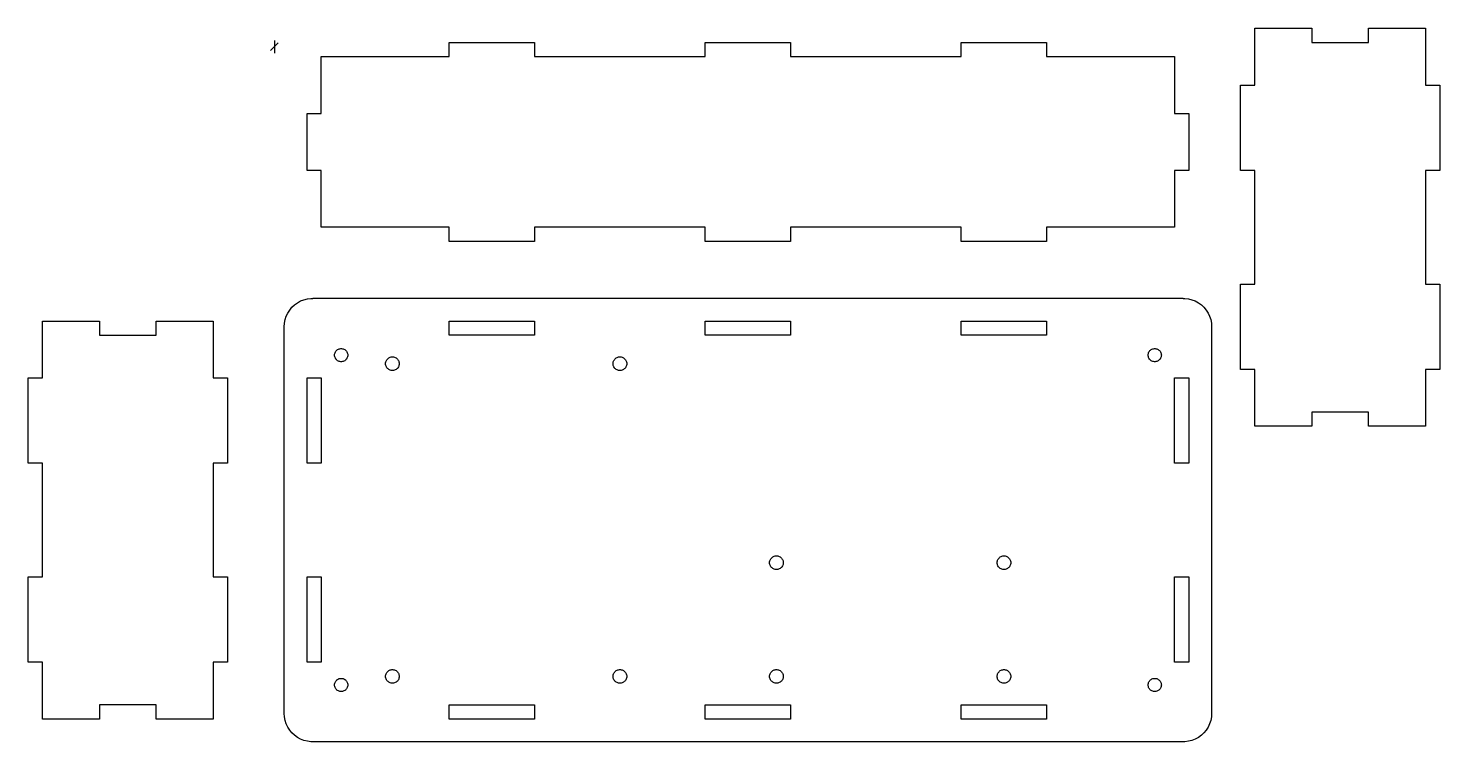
# Model space of a CAD drawing. Extents: x -55 to 260, y -19 to 309.
# Drawn here: x -54.9 to 260.1, y 149.6 to 308.9 of the extents above; entities that cross this region are included whole.
import ezdxf

# ---------------------------------------------------------------- set-up
doc = ezdxf.new("R2010")
doc.units = 0
doc.layers.get('0').update_dxf_attribs({"linetype": 'CONTINUOUS'})

msp = doc.modelspace()

# ---------------------------------------------------------------- linework, layer by layer
at = {"color": 7}
for points in [[(215.687732, 232.74401), (215.687732, 251.79401), (218.862732, 251.79401), (218.862732, 277.19401), (215.687732, 277.19401), (215.687732, 296.24401), (218.862732, 296.24401), (218.862732, 308.94401), (231.562732, 308.94401), (231.562732, 305.76901), (244.262732, 305.76901), (244.262732, 308.94401), (256.962732, 308.94401), (256.962732, 296.24401), (260.137732, 296.24401), (260.137732, 277.19401), (256.962732, 277.19401), (256.962732, 251.79401), (260.137732, 251.79401), (260.137732, 232.74401), (256.962732, 232.74401), (256.962732, 220.04401), (244.262732, 220.04401), (244.262732, 223.21901), (231.562732, 223.21901), (231.562732, 220.04401), (218.862732, 220.04401), (218.862732, 232.74401), (215.687732, 232.74401)], [(215.687732, 232.74401), (215.687732, 251.79401), (218.862732, 251.79401), (218.862732, 277.19401), (215.687732, 277.19401), (215.687732, 296.24401), (218.862732, 296.24401), (218.862732, 308.94401), (231.562732, 308.94401), (231.562732, 305.76901), (244.262732, 305.76901), (244.262732, 308.94401), (256.962732, 308.94401), (256.962732, 296.24401), (260.137732, 296.24401), (260.137732, 277.19401), (256.962732, 277.19401), (256.962732, 251.79401), (260.137732, 251.79401), (260.137732, 232.74401), (256.962732, 232.74401), (256.962732, 220.04401), (244.262732, 220.04401), (244.262732, 223.21901), (231.562732, 223.21901), (231.562732, 220.04401), (218.862732, 220.04401), (218.862732, 232.74401), (215.687732, 232.74401)], [(0.846667, 305.646667), (-0.846667, 303.953333)], [(0, 306.211111), (0, 303.388889)], [(7.286862, 277.193131), (7.286862, 289.893131), (10.461862, 289.893131), (10.461862, 302.593131), (39.036862, 302.593131), (39.036862, 305.768131), (58.086862, 305.768131), (58.086862, 302.593131), (96.186862, 302.593131), (96.186862, 305.768131), (115.236862, 305.768131), (115.236862, 302.593131), (153.336862, 302.593131), (153.336862, 305.768131), (172.386862, 305.768131), (172.386862, 302.593131), (200.961862, 302.593131), (200.961862, 289.893131), (204.136862, 289.893131), (204.136862, 277.193131), (200.961862, 277.193131), (200.961862, 264.493132), (172.386862, 264.493132), (172.386862, 261.318132), (153.336862, 261.318132), (153.336862, 264.493132), (115.236862, 264.493132), (115.236862, 261.318132), (96.186862, 261.318132), (96.186862, 264.493132), (58.086862, 264.493132), (58.086862, 261.318132), (39.036862, 261.318132), (39.036862, 264.493132), (10.461862, 264.493132), (10.461862, 277.193131), (7.286862, 277.193131)], [(7.286862, 277.193131), (7.286862, 289.893131), (10.461862, 289.893131), (10.461862, 302.593131), (39.036862, 302.593131), (39.036862, 305.768131), (58.086862, 305.768131), (58.086862, 302.593131), (96.186862, 302.593131), (96.186862, 305.768131), (115.236862, 305.768131), (115.236862, 302.593131), (153.336862, 302.593131), (153.336862, 305.768131), (172.386862, 305.768131), (172.386862, 302.593131), (200.961862, 302.593131), (200.961862, 289.893131), (204.136862, 289.893131), (204.136862, 277.193131), (200.961862, 277.193131), (200.961862, 264.493132), (172.386862, 264.493132), (172.386862, 261.318132), (153.336862, 261.318132), (153.336862, 264.493132), (115.236862, 264.493132), (115.236862, 261.318132), (96.186862, 261.318132), (96.186862, 264.493132), (58.086862, 264.493132), (58.086862, 261.318132), (39.036862, 261.318132), (39.036862, 264.493132), (10.461862, 264.493132), (10.461862, 277.193131), (7.286862, 277.193131)], [(2.206862, 155.908132), (2.206862, 242.268132), (2.256862, 243.064132), (2.405862, 243.847132), (2.652862, 244.606132), (2.991862, 245.32713), (3.419862, 246.000132), (3.927862, 246.615131), (4.508862, 247.161132), (5.154862, 247.629132), (5.852862, 248.014132), (6.594862, 248.307132), (7.366862, 248.506132), (8.157862, 248.60513), (8.556862, 248.60513), (8.556862, 248.618141), (202.866862, 248.618132), (202.866862, 248.605122), (203.265862, 248.60513), (204.056863, 248.506132), (204.828862, 248.307132), (205.570861, 248.014132), (206.268862, 247.629132), (206.914863, 247.161132), (207.495862, 246.615131), (208.003862, 246.000132), (208.431861, 245.32713), (208.770863, 244.606132), (209.017862, 243.847132), (209.166864, 243.064132), (209.216862, 242.268132), (209.216862, 155.908132), (209.166864, 155.112133), (209.017862, 154.329133), (208.770863, 153.570133), (208.431861, 152.849131), (208.003862, 152.176133), (207.495862, 151.561131), (206.914863, 151.015133), (206.268862, 150.547132), (205.570861, 150.162133), (204.828862, 149.869133), (204.056863, 149.670132), (203.265862, 149.571131), (202.866862, 149.571131), (202.866862, 149.558121), (8.556862, 149.558132), (8.556862, 149.571143), (8.157862, 149.571131), (7.366862, 149.670132), (6.594862, 149.869133), (5.852862, 150.162133), (5.154862, 150.547132), (4.508862, 151.015133), (3.927862, 151.561131), (3.419862, 152.176133), (2.991862, 152.849131), (2.652862, 153.570133), (2.405862, 154.329133), (2.256862, 155.112133), (2.206862, 155.908132)], [(2.206862, 155.908132), (2.206862, 242.268132), (2.256862, 243.064132), (2.405862, 243.847132), (2.652862, 244.606132), (2.991862, 245.32713), (3.419862, 246.000132), (3.927862, 246.615131), (4.508862, 247.161132), (5.154862, 247.629132), (5.852862, 248.014132), (6.594862, 248.307132), (7.366862, 248.506132), (8.157862, 248.60513), (8.556862, 248.60513), (8.556862, 248.618141), (202.866862, 248.618132), (202.866862, 248.605122), (203.265862, 248.60513), (204.056863, 248.506132), (204.828862, 248.307132), (205.570861, 248.014132), (206.268862, 247.629132), (206.914863, 247.161132), (207.495862, 246.615131), (208.003862, 246.000132), (208.431861, 245.32713), (208.770863, 244.606132), (209.017862, 243.847132), (209.166864, 243.064132), (209.216862, 242.268132), (209.216862, 155.908132), (209.166864, 155.112133), (209.017862, 154.329133), (208.770863, 153.570133), (208.431861, 152.849131), (208.003862, 152.176133), (207.495862, 151.561131), (206.914863, 151.015133), (206.268862, 150.547132), (205.570861, 150.162133), (204.828862, 149.869133), (204.056863, 149.670132), (203.265862, 149.571131), (202.866862, 149.571131), (202.866862, 149.558121), (8.556862, 149.558132), (8.556862, 149.571143), (8.157862, 149.571131), (7.366862, 149.670132), (6.594862, 149.869133), (5.852862, 150.162133), (5.154862, 150.547132), (4.508862, 151.015133), (3.927862, 151.561131), (3.419862, 152.176133), (2.991862, 152.849131), (2.652862, 153.570133), (2.405862, 154.329133), (2.256862, 155.112133), (2.206862, 155.908132)], [(-54.943138, 167.338132), (-54.943138, 186.388132), (-51.768138, 186.388132), (-51.768138, 211.788132), (-54.943138, 211.788132), (-54.943138, 230.838132), (-51.768138, 230.838132), (-51.768138, 243.538132), (-39.068138, 243.538132), (-39.068138, 240.363132), (-26.368138, 240.363132), (-26.368138, 243.538132), (-13.668138, 243.538132), (-13.668138, 230.838132), (-10.493138, 230.838132), (-10.493138, 211.788132), (-13.668138, 211.788132), (-13.668138, 186.388132), (-10.493138, 186.388132), (-10.493138, 167.338132), (-13.668138, 167.338132), (-13.668138, 154.638132), (-26.368138, 154.638132), (-26.368138, 157.813132), (-39.068138, 157.813132), (-39.068138, 154.638132), (-51.768138, 154.638132), (-51.768138, 167.338132), (-54.943138, 167.338132)], [(-54.943138, 167.338132), (-54.943138, 186.388132), (-51.768138, 186.388132), (-51.768138, 211.788132), (-54.943138, 211.788132), (-54.943138, 230.838132), (-51.768138, 230.838132), (-51.768138, 243.538132), (-39.068138, 243.538132), (-39.068138, 240.363132), (-26.368138, 240.363132), (-26.368138, 243.538132), (-13.668138, 243.538132), (-13.668138, 230.838132), (-10.493138, 230.838132), (-10.493138, 211.788132), (-13.668138, 211.788132), (-13.668138, 186.388132), (-10.493138, 186.388132), (-10.493138, 167.338132), (-13.668138, 167.338132), (-13.668138, 154.638132), (-26.368138, 154.638132), (-26.368138, 157.813132), (-39.068138, 157.813132), (-39.068138, 154.638132), (-51.768138, 154.638132), (-51.768138, 167.338132), (-54.943138, 167.338132)], [(39.036862, 240.363132), (39.036862, 243.538132), (58.086862, 243.538132), (58.086862, 240.363132), (39.036862, 240.363132)], [(39.036862, 240.363132), (39.036862, 243.538132), (58.086862, 243.538132), (58.086862, 240.363132), (39.036862, 240.363132)], [(96.186862, 240.363132), (96.186862, 243.538132), (115.236862, 243.538132), (115.236862, 240.363132), (96.186862, 240.363132)], [(96.186862, 240.363132), (96.186862, 243.538132), (115.236862, 243.538132), (115.236862, 240.363132), (96.186862, 240.363132)], [(153.336862, 240.363132), (153.336862, 243.538132), (172.386862, 243.538132), (172.386862, 240.363132), (153.336862, 240.363132)], [(153.336862, 240.363132), (153.336862, 243.538132), (172.386862, 243.538132), (172.386862, 240.363132), (153.336862, 240.363132)], [(13.433862, 235.918132), (13.444863, 236.103132), (13.479862, 236.284132), (13.536862, 236.460132), (13.615862, 236.628133), (13.714862, 236.784131), (13.832862, 236.926131), (13.967862, 237.053131), (14.117862, 237.162131), (14.279862, 237.251133), (14.451862, 237.319131), (14.630862, 237.365131), (14.813862, 237.388132), (14.999862, 237.388132), (15.182862, 237.365131), (15.361862, 237.319131), (15.533862, 237.251133), (15.695862, 237.162131), (15.845862, 237.053131), (15.980862, 236.926131), (16.098862, 236.784131), (16.197862, 236.628133), (16.276862, 236.460132), (16.333862, 236.284132), (16.368862, 236.103132), (16.379863, 235.918132), (16.368861, 235.733133), (16.333862, 235.552132), (16.276862, 235.376133), (16.197862, 235.208132), (16.098862, 235.052131), (15.980862, 234.91013), (15.845862, 234.78313), (15.695862, 234.674131), (15.533862, 234.585132), (15.361862, 234.51713), (15.182862, 234.471131), (14.999862, 234.44813), (14.813862, 234.448133), (14.630862, 234.471134), (14.451862, 234.51713), (14.279862, 234.585132), (14.117862, 234.674131), (13.967862, 234.78313), (13.832862, 234.91013), (13.714862, 235.052131), (13.615862, 235.208132), (13.536862, 235.376133), (13.479862, 235.552132), (13.444862, 235.733133), (13.433861, 235.918132)], [(13.433862, 235.918132), (13.444863, 236.103132), (13.479862, 236.284132), (13.536862, 236.460132), (13.615862, 236.628133), (13.714862, 236.784131), (13.832862, 236.926131), (13.967862, 237.053131), (14.117862, 237.162131), (14.279862, 237.251133), (14.451862, 237.319131), (14.630862, 237.365131), (14.813862, 237.388132), (14.999862, 237.388132), (15.182862, 237.365131), (15.361862, 237.319131), (15.533862, 237.251133), (15.695862, 237.162131), (15.845862, 237.053131), (15.980862, 236.926131), (16.098862, 236.784131), (16.197862, 236.628133), (16.276862, 236.460132), (16.333862, 236.284132), (16.368862, 236.103132), (16.379863, 235.918132), (16.368861, 235.733133), (16.333862, 235.552132), (16.276862, 235.376133), (16.197862, 235.208132), (16.098862, 235.052131), (15.980862, 234.91013), (15.845862, 234.78313), (15.695862, 234.674131), (15.533862, 234.585132), (15.361862, 234.51713), (15.182862, 234.471131), (14.999862, 234.44813), (14.813862, 234.448133), (14.630862, 234.471134), (14.451862, 234.51713), (14.279862, 234.585132), (14.117862, 234.674131), (13.967862, 234.78313), (13.832862, 234.91013), (13.714862, 235.052131), (13.615862, 235.208132), (13.536862, 235.376133), (13.479862, 235.552132), (13.444862, 235.733133), (13.433861, 235.918132)], [(195.043862, 235.918132), (195.054869, 236.103132), (195.089862, 236.284132), (195.146862, 236.460132), (195.225862, 236.628133), (195.324863, 236.784131), (195.442863, 236.926131), (195.577864, 237.053131), (195.727862, 237.162131), (195.889863, 237.251133), (196.061863, 237.319131), (196.240863, 237.365131), (196.423861, 237.388132), (196.609863, 237.388132), (196.792861, 237.365131), (196.971864, 237.319131), (197.143861, 237.251133), (197.305862, 237.162131), (197.455863, 237.053131), (197.590862, 236.926131), (197.708861, 236.784131), (197.807862, 236.628133), (197.886862, 236.460132), (197.943862, 236.284132), (197.978863, 236.103132), (197.98987, 235.918132), (197.978855, 235.733133), (197.943862, 235.552132), (197.886862, 235.376133), (197.807862, 235.208132), (197.708861, 235.052131), (197.590862, 234.91013), (197.455863, 234.78313), (197.305862, 234.674131), (197.143861, 234.585132), (196.971864, 234.51713), (196.792861, 234.471131), (196.609863, 234.44813), (196.423861, 234.448133), (196.240863, 234.471134), (196.061863, 234.51713), (195.889863, 234.585132), (195.727862, 234.674131), (195.577864, 234.78313), (195.442863, 234.91013), (195.324863, 235.052131), (195.225862, 235.208132), (195.146862, 235.376133), (195.089862, 235.552132), (195.054863, 235.733133), (195.043857, 235.918132)], [(195.043862, 235.918132), (195.054869, 236.103132), (195.089862, 236.284132), (195.146862, 236.460132), (195.225862, 236.628133), (195.324863, 236.784131), (195.442863, 236.926131), (195.577864, 237.053131), (195.727862, 237.162131), (195.889863, 237.251133), (196.061863, 237.319131), (196.240863, 237.365131), (196.423861, 237.388132), (196.609863, 237.388132), (196.792861, 237.365131), (196.971864, 237.319131), (197.143861, 237.251133), (197.305862, 237.162131), (197.455863, 237.053131), (197.590862, 236.926131), (197.708861, 236.784131), (197.807862, 236.628133), (197.886862, 236.460132), (197.943862, 236.284132), (197.978863, 236.103132), (197.98987, 235.918132), (197.978855, 235.733133), (197.943862, 235.552132), (197.886862, 235.376133), (197.807862, 235.208132), (197.708861, 235.052131), (197.590862, 234.91013), (197.455863, 234.78313), (197.305862, 234.674131), (197.143861, 234.585132), (196.971864, 234.51713), (196.792861, 234.471131), (196.609863, 234.44813), (196.423861, 234.448133), (196.240863, 234.471134), (196.061863, 234.51713), (195.889863, 234.585132), (195.727862, 234.674131), (195.577864, 234.78313), (195.442863, 234.91013), (195.324863, 235.052131), (195.225862, 235.208132), (195.146862, 235.376133), (195.089862, 235.552132), (195.054863, 235.733133), (195.043857, 235.918132)], [(24.812862, 234.013132), (24.824862, 234.204132), (24.860862, 234.392131), (24.919862, 234.574131), (25.001862, 234.747133), (25.103862, 234.909131), (25.225862, 235.056132), (25.365862, 235.187132), (25.519862, 235.300131), (25.687862, 235.392132), (25.865862, 235.462132), (26.050862, 235.510132), (26.240862, 235.534121), (26.432862, 235.534132), (26.622862, 235.510143), (26.807862, 235.462132), (26.985862, 235.392132), (27.153862, 235.300131), (27.307862, 235.187132), (27.447862, 235.056132), (27.569862, 234.909131), (27.671862, 234.747133), (27.753862, 234.574131), (27.812862, 234.392131), (27.848862, 234.204132), (27.860862, 234.013132), (27.848862, 233.822133), (27.812862, 233.63413), (27.753862, 233.452131), (27.671862, 233.279132), (27.569862, 233.11713), (27.447862, 232.970132), (27.307862, 232.839133), (27.153862, 232.726131), (26.985862, 232.634132), (26.807862, 232.564133), (26.622862, 232.516132), (26.432862, 232.492144), (26.240862, 232.492132), (26.050862, 232.516121), (25.865862, 232.564133), (25.687862, 232.634132), (25.519862, 232.726131), (25.365862, 232.839133), (25.225862, 232.970132), (25.103862, 233.11713), (25.001862, 233.279132), (24.919862, 233.452131), (24.860862, 233.63413), (24.824862, 233.822133), (24.812862, 234.013132)], [(24.812862, 234.013132), (24.824862, 234.204132), (24.860862, 234.392131), (24.919862, 234.574131), (25.001862, 234.747133), (25.103862, 234.909131), (25.225862, 235.056132), (25.365862, 235.187132), (25.519862, 235.300131), (25.687862, 235.392132), (25.865862, 235.462132), (26.050862, 235.510132), (26.240862, 235.534121), (26.432862, 235.534132), (26.622862, 235.510143), (26.807862, 235.462132), (26.985862, 235.392132), (27.153862, 235.300131), (27.307862, 235.187132), (27.447862, 235.056132), (27.569862, 234.909131), (27.671862, 234.747133), (27.753862, 234.574131), (27.812862, 234.392131), (27.848862, 234.204132), (27.860862, 234.013132), (27.848862, 233.822133), (27.812862, 233.63413), (27.753862, 233.452131), (27.671862, 233.279132), (27.569862, 233.11713), (27.447862, 232.970132), (27.307862, 232.839133), (27.153862, 232.726131), (26.985862, 232.634132), (26.807862, 232.564133), (26.622862, 232.516132), (26.432862, 232.492144), (26.240862, 232.492132), (26.050862, 232.516121), (25.865862, 232.564133), (25.687862, 232.634132), (25.519862, 232.726131), (25.365862, 232.839133), (25.225862, 232.970132), (25.103862, 233.11713), (25.001862, 233.279132), (24.919862, 233.452131), (24.860862, 233.63413), (24.824862, 233.822133), (24.812862, 234.013132)], [(75.612862, 234.013132), (75.624857, 234.204132), (75.660862, 234.392131), (75.719861, 234.574131), (75.801863, 234.747133), (75.903861, 234.909131), (76.025863, 235.056132), (76.165862, 235.187132), (76.319863, 235.300131), (76.487861, 235.392132), (76.665861, 235.462132), (76.850861, 235.510132), (77.040861, 235.534121), (77.232863, 235.534132), (77.422863, 235.510143), (77.607863, 235.462132), (77.785863, 235.392132), (77.953862, 235.300131), (78.107862, 235.187132), (78.247861, 235.056132), (78.369863, 234.909131), (78.471863, 234.747133), (78.553863, 234.574131), (78.612862, 234.392131), (78.648862, 234.204132), (78.660856, 234.013132), (78.648868, 233.822133), (78.612862, 233.63413), (78.553863, 233.452131), (78.471863, 233.279132), (78.369863, 233.11713), (78.247861, 232.970132), (78.107862, 232.839133), (77.953862, 232.726131), (77.785863, 232.634132), (77.607863, 232.564133), (77.422863, 232.516132), (77.232863, 232.492144), (77.040861, 232.492132), (76.850861, 232.516121), (76.665861, 232.564133), (76.487861, 232.634132), (76.319863, 232.726131), (76.165862, 232.839133), (76.025863, 232.970132), (75.903861, 233.11713), (75.801863, 233.279132), (75.719861, 233.452131), (75.660862, 233.63413), (75.624862, 233.822133), (75.612868, 234.013132)], [(75.612862, 234.013132), (75.624857, 234.204132), (75.660862, 234.392131), (75.719861, 234.574131), (75.801863, 234.747133), (75.903861, 234.909131), (76.025863, 235.056132), (76.165862, 235.187132), (76.319863, 235.300131), (76.487861, 235.392132), (76.665861, 235.462132), (76.850861, 235.510132), (77.040861, 235.534121), (77.232863, 235.534132), (77.422863, 235.510143), (77.607863, 235.462132), (77.785863, 235.392132), (77.953862, 235.300131), (78.107862, 235.187132), (78.247861, 235.056132), (78.369863, 234.909131), (78.471863, 234.747133), (78.553863, 234.574131), (78.612862, 234.392131), (78.648862, 234.204132), (78.660856, 234.013132), (78.648868, 233.822133), (78.612862, 233.63413), (78.553863, 233.452131), (78.471863, 233.279132), (78.369863, 233.11713), (78.247861, 232.970132), (78.107862, 232.839133), (77.953862, 232.726131), (77.785863, 232.634132), (77.607863, 232.564133), (77.422863, 232.516132), (77.232863, 232.492144), (77.040861, 232.492132), (76.850861, 232.516121), (76.665861, 232.564133), (76.487861, 232.634132), (76.319863, 232.726131), (76.165862, 232.839133), (76.025863, 232.970132), (75.903861, 233.11713), (75.801863, 233.279132), (75.719861, 233.452131), (75.660862, 233.63413), (75.624862, 233.822133), (75.612868, 234.013132)], [(7.286862, 211.788132), (7.286862, 230.838132), (10.461862, 230.838132), (10.461862, 211.788132), (7.286862, 211.788132)], [(7.286862, 211.788132), (7.286862, 230.838132), (10.461862, 230.838132), (10.461862, 211.788132), (7.286862, 211.788132)], [(200.961862, 211.788132), (200.961862, 230.838132), (204.136862, 230.838132), (204.136862, 211.788132), (200.961862, 211.788132)], [(200.961862, 211.788132), (200.961862, 230.838132), (204.136862, 230.838132), (204.136862, 211.788132), (200.961862, 211.788132)], [(110.537862, 189.563132), (110.549857, 189.754132), (110.585862, 189.942131), (110.644861, 190.124131), (110.726863, 190.297133), (110.828861, 190.459131), (110.950863, 190.606132), (111.090862, 190.737132), (111.244863, 190.850131), (111.412861, 190.942132), (111.590861, 191.012132), (111.775861, 191.060132), (111.965861, 191.084121), (112.157863, 191.084132), (112.347863, 191.060143), (112.532863, 191.012132), (112.710863, 190.942132), (112.878862, 190.850131), (113.032862, 190.737132), (113.172861, 190.606132), (113.294863, 190.459131), (113.396863, 190.297133), (113.478863, 190.124131), (113.537862, 189.942131), (113.573862, 189.754132), (113.585856, 189.563132), (113.573868, 189.372133), (113.537862, 189.18413), (113.478863, 189.002131), (113.396863, 188.829132), (113.294863, 188.66713), (113.172861, 188.520132), (113.032862, 188.389133), (112.878862, 188.276131), (112.710863, 188.184132), (112.532863, 188.114133), (112.347863, 188.066132), (112.157863, 188.042144), (111.965861, 188.042132), (111.775861, 188.066121), (111.590861, 188.114133), (111.412861, 188.184132), (111.244863, 188.276131), (111.090862, 188.389133), (110.950863, 188.520132), (110.828861, 188.66713), (110.726863, 188.829132), (110.644861, 189.002131), (110.585862, 189.18413), (110.549862, 189.372133), (110.537868, 189.563132)], [(110.537862, 189.563132), (110.549857, 189.754132), (110.585862, 189.942131), (110.644861, 190.124131), (110.726863, 190.297133), (110.828861, 190.459131), (110.950863, 190.606132), (111.090862, 190.737132), (111.244863, 190.850131), (111.412861, 190.942132), (111.590861, 191.012132), (111.775861, 191.060132), (111.965861, 191.084121), (112.157863, 191.084132), (112.347863, 191.060143), (112.532863, 191.012132), (112.710863, 190.942132), (112.878862, 190.850131), (113.032862, 190.737132), (113.172861, 190.606132), (113.294863, 190.459131), (113.396863, 190.297133), (113.478863, 190.124131), (113.537862, 189.942131), (113.573862, 189.754132), (113.585856, 189.563132), (113.573868, 189.372133), (113.537862, 189.18413), (113.478863, 189.002131), (113.396863, 188.829132), (113.294863, 188.66713), (113.172861, 188.520132), (113.032862, 188.389133), (112.878862, 188.276131), (112.710863, 188.184132), (112.532863, 188.114133), (112.347863, 188.066132), (112.157863, 188.042144), (111.965861, 188.042132), (111.775861, 188.066121), (111.590861, 188.114133), (111.412861, 188.184132), (111.244863, 188.276131), (111.090862, 188.389133), (110.950863, 188.520132), (110.828861, 188.66713), (110.726863, 188.829132), (110.644861, 189.002131), (110.585862, 189.18413), (110.549862, 189.372133), (110.537868, 189.563132)], [(161.337862, 189.563132), (161.349857, 189.754132), (161.385862, 189.942131), (161.444861, 190.124131), (161.526863, 190.297133), (161.628861, 190.459131), (161.750863, 190.606132), (161.890862, 190.737132), (162.044863, 190.850131), (162.212861, 190.942132), (162.390861, 191.012132), (162.575861, 191.060132), (162.765861, 191.084121), (162.957863, 191.084132), (163.147863, 191.060143), (163.332863, 191.012132), (163.510863, 190.942132), (163.678862, 190.850131), (163.832862, 190.737132), (163.972861, 190.606132), (164.094863, 190.459131), (164.196863, 190.297133), (164.278863, 190.124131), (164.337862, 189.942131), (164.373862, 189.754132), (164.385856, 189.563132), (164.373868, 189.372133), (164.337862, 189.18413), (164.278863, 189.002131), (164.196863, 188.829132), (164.094863, 188.66713), (163.972861, 188.520132), (163.832862, 188.389133), (163.678862, 188.276131), (163.510863, 188.184132), (163.332863, 188.114133), (163.147863, 188.066132), (162.957863, 188.042144), (162.765861, 188.042132), (162.575861, 188.066121), (162.390861, 188.114133), (162.212861, 188.184132), (162.044863, 188.276131), (161.890862, 188.389133), (161.750863, 188.520132), (161.628861, 188.66713), (161.526863, 188.829132), (161.444861, 189.002131), (161.385862, 189.18413), (161.349862, 189.372133), (161.337868, 189.563132)], [(161.337862, 189.563132), (161.349857, 189.754132), (161.385862, 189.942131), (161.444861, 190.124131), (161.526863, 190.297133), (161.628861, 190.459131), (161.750863, 190.606132), (161.890862, 190.737132), (162.044863, 190.850131), (162.212861, 190.942132), (162.390861, 191.012132), (162.575861, 191.060132), (162.765861, 191.084121), (162.957863, 191.084132), (163.147863, 191.060143), (163.332863, 191.012132), (163.510863, 190.942132), (163.678862, 190.850131), (163.832862, 190.737132), (163.972861, 190.606132), (164.094863, 190.459131), (164.196863, 190.297133), (164.278863, 190.124131), (164.337862, 189.942131), (164.373862, 189.754132), (164.385856, 189.563132), (164.373868, 189.372133), (164.337862, 189.18413), (164.278863, 189.002131), (164.196863, 188.829132), (164.094863, 188.66713), (163.972861, 188.520132), (163.832862, 188.389133), (163.678862, 188.276131), (163.510863, 188.184132), (163.332863, 188.114133), (163.147863, 188.066132), (162.957863, 188.042144), (162.765861, 188.042132), (162.575861, 188.066121), (162.390861, 188.114133), (162.212861, 188.184132), (162.044863, 188.276131), (161.890862, 188.389133), (161.750863, 188.520132), (161.628861, 188.66713), (161.526863, 188.829132), (161.444861, 189.002131), (161.385862, 189.18413), (161.349862, 189.372133), (161.337868, 189.563132)], [(7.286862, 167.338132), (7.286862, 186.388132), (10.461862, 186.388132), (10.461862, 167.338132), (7.286862, 167.338132)], [(7.286862, 167.338132), (7.286862, 186.388132), (10.461862, 186.388132), (10.461862, 167.338132), (7.286862, 167.338132)], [(200.961862, 167.338132), (200.961862, 186.388132), (204.136862, 186.388132), (204.136862, 167.338132), (200.961862, 167.338132)], [(200.961862, 167.338132), (200.961862, 186.388132), (204.136862, 186.388132), (204.136862, 167.338132), (200.961862, 167.338132)], [(24.812862, 164.163132), (24.824862, 164.354132), (24.860862, 164.542131), (24.919862, 164.724131), (25.001862, 164.897133), (25.103862, 165.059131), (25.225862, 165.206132), (25.365862, 165.337132), (25.519862, 165.450131), (25.687862, 165.542132), (25.865862, 165.612132), (26.050862, 165.660132), (26.240862, 165.684121), (26.432862, 165.684132), (26.622862, 165.660143), (26.807862, 165.612132), (26.985862, 165.542132), (27.153862, 165.450131), (27.307862, 165.337132), (27.447862, 165.206132), (27.569862, 165.059131), (27.671862, 164.897133), (27.753862, 164.724131), (27.812862, 164.542131), (27.848862, 164.354132), (27.860862, 164.163132), (27.848862, 163.972133), (27.812862, 163.78413), (27.753862, 163.602131), (27.671862, 163.429132), (27.569862, 163.26713), (27.447862, 163.120132), (27.307862, 162.989133), (27.153862, 162.876131), (26.985862, 162.784132), (26.807862, 162.714133), (26.622862, 162.666132), (26.432862, 162.642144), (26.240862, 162.642132), (26.050862, 162.666121), (25.865862, 162.714133), (25.687862, 162.784132), (25.519862, 162.876131), (25.365862, 162.989133), (25.225862, 163.120132), (25.103862, 163.26713), (25.001862, 163.429132), (24.919862, 163.602131), (24.860862, 163.78413), (24.824862, 163.972133), (24.812862, 164.163132)], [(24.812862, 164.163132), (24.824862, 164.354132), (24.860862, 164.542131), (24.919862, 164.724131), (25.001862, 164.897133), (25.103862, 165.059131), (25.225862, 165.206132), (25.365862, 165.337132), (25.519862, 165.450131), (25.687862, 165.542132), (25.865862, 165.612132), (26.050862, 165.660132), (26.240862, 165.684121), (26.432862, 165.684132), (26.622862, 165.660143), (26.807862, 165.612132), (26.985862, 165.542132), (27.153862, 165.450131), (27.307862, 165.337132), (27.447862, 165.206132), (27.569862, 165.059131), (27.671862, 164.897133), (27.753862, 164.724131), (27.812862, 164.542131), (27.848862, 164.354132), (27.860862, 164.163132), (27.848862, 163.972133), (27.812862, 163.78413), (27.753862, 163.602131), (27.671862, 163.429132), (27.569862, 163.26713), (27.447862, 163.120132), (27.307862, 162.989133), (27.153862, 162.876131), (26.985862, 162.784132), (26.807862, 162.714133), (26.622862, 162.666132), (26.432862, 162.642144), (26.240862, 162.642132), (26.050862, 162.666121), (25.865862, 162.714133), (25.687862, 162.784132), (25.519862, 162.876131), (25.365862, 162.989133), (25.225862, 163.120132), (25.103862, 163.26713), (25.001862, 163.429132), (24.919862, 163.602131), (24.860862, 163.78413), (24.824862, 163.972133), (24.812862, 164.163132)], [(75.612862, 164.163132), (75.624857, 164.354132), (75.660862, 164.542131), (75.719861, 164.724131), (75.801863, 164.897133), (75.903861, 165.059131), (76.025863, 165.206132), (76.165862, 165.337132), (76.319863, 165.450131), (76.487861, 165.542132), (76.665861, 165.612132), (76.850861, 165.660132), (77.040861, 165.684121), (77.232863, 165.684132), (77.422863, 165.660143), (77.607863, 165.612132), (77.785863, 165.542132), (77.953862, 165.450131), (78.107862, 165.337132), (78.247861, 165.206132), (78.369863, 165.059131), (78.471863, 164.897133), (78.553863, 164.724131), (78.612862, 164.542131), (78.648862, 164.354132), (78.660856, 164.163132), (78.648868, 163.972133), (78.612862, 163.78413), (78.553863, 163.602131), (78.471863, 163.429132), (78.369863, 163.26713), (78.247861, 163.120132), (78.107862, 162.989133), (77.953862, 162.876131), (77.785863, 162.784132), (77.607863, 162.714133), (77.422863, 162.666132), (77.232863, 162.642144), (77.040861, 162.642132), (76.850861, 162.666121), (76.665861, 162.714133), (76.487861, 162.784132), (76.319863, 162.876131), (76.165862, 162.989133), (76.025863, 163.120132), (75.903861, 163.26713), (75.801863, 163.429132), (75.719861, 163.602131), (75.660862, 163.78413), (75.624862, 163.972133), (75.612868, 164.163132)], [(75.612862, 164.163132), (75.624857, 164.354132), (75.660862, 164.542131), (75.719861, 164.724131), (75.801863, 164.897133), (75.903861, 165.059131), (76.025863, 165.206132), (76.165862, 165.337132), (76.319863, 165.450131), (76.487861, 165.542132), (76.665861, 165.612132), (76.850861, 165.660132), (77.040861, 165.684121), (77.232863, 165.684132), (77.422863, 165.660143), (77.607863, 165.612132), (77.785863, 165.542132), (77.953862, 165.450131), (78.107862, 165.337132), (78.247861, 165.206132), (78.369863, 165.059131), (78.471863, 164.897133), (78.553863, 164.724131), (78.612862, 164.542131), (78.648862, 164.354132), (78.660856, 164.163132), (78.648868, 163.972133), (78.612862, 163.78413), (78.553863, 163.602131), (78.471863, 163.429132), (78.369863, 163.26713), (78.247861, 163.120132), (78.107862, 162.989133), (77.953862, 162.876131), (77.785863, 162.784132), (77.607863, 162.714133), (77.422863, 162.666132), (77.232863, 162.642144), (77.040861, 162.642132), (76.850861, 162.666121), (76.665861, 162.714133), (76.487861, 162.784132), (76.319863, 162.876131), (76.165862, 162.989133), (76.025863, 163.120132), (75.903861, 163.26713), (75.801863, 163.429132), (75.719861, 163.602131), (75.660862, 163.78413), (75.624862, 163.972133), (75.612868, 164.163132)], [(110.537862, 164.163132), (110.549857, 164.354132), (110.585862, 164.542131), (110.644861, 164.724131), (110.726863, 164.897133), (110.828861, 165.059131), (110.950863, 165.206132), (111.090862, 165.337132), (111.244863, 165.450131), (111.412861, 165.542132), (111.590861, 165.612132), (111.775861, 165.660132), (111.965861, 165.684121), (112.157863, 165.684132), (112.347863, 165.660143), (112.532863, 165.612132), (112.710863, 165.542132), (112.878862, 165.450131), (113.032862, 165.337132), (113.172861, 165.206132), (113.294863, 165.059131), (113.396863, 164.897133), (113.478863, 164.724131), (113.537862, 164.542131), (113.573862, 164.354132), (113.585856, 164.163132), (113.573868, 163.972133), (113.537862, 163.78413), (113.478863, 163.602131), (113.396863, 163.429132), (113.294863, 163.26713), (113.172861, 163.120132), (113.032862, 162.989133), (112.878862, 162.876131), (112.710863, 162.784132), (112.532863, 162.714133), (112.347863, 162.666132), (112.157863, 162.642144), (111.965861, 162.642132), (111.775861, 162.666121), (111.590861, 162.714133), (111.412861, 162.784132), (111.244863, 162.876131), (111.090862, 162.989133), (110.950863, 163.120132), (110.828861, 163.26713), (110.726863, 163.429132), (110.644861, 163.602131), (110.585862, 163.78413), (110.549862, 163.972133), (110.537868, 164.163132)], [(110.537862, 164.163132), (110.549857, 164.354132), (110.585862, 164.542131), (110.644861, 164.724131), (110.726863, 164.897133), (110.828861, 165.059131), (110.950863, 165.206132), (111.090862, 165.337132), (111.244863, 165.450131), (111.412861, 165.542132), (111.590861, 165.612132), (111.775861, 165.660132), (111.965861, 165.684121), (112.157863, 165.684132), (112.347863, 165.660143), (112.532863, 165.612132), (112.710863, 165.542132), (112.878862, 165.450131), (113.032862, 165.337132), (113.172861, 165.206132), (113.294863, 165.059131), (113.396863, 164.897133), (113.478863, 164.724131), (113.537862, 164.542131), (113.573862, 164.354132), (113.585856, 164.163132), (113.573868, 163.972133), (113.537862, 163.78413), (113.478863, 163.602131), (113.396863, 163.429132), (113.294863, 163.26713), (113.172861, 163.120132), (113.032862, 162.989133), (112.878862, 162.876131), (112.710863, 162.784132), (112.532863, 162.714133), (112.347863, 162.666132), (112.157863, 162.642144), (111.965861, 162.642132), (111.775861, 162.666121), (111.590861, 162.714133), (111.412861, 162.784132), (111.244863, 162.876131), (111.090862, 162.989133), (110.950863, 163.120132), (110.828861, 163.26713), (110.726863, 163.429132), (110.644861, 163.602131), (110.585862, 163.78413), (110.549862, 163.972133), (110.537868, 164.163132)], [(161.337862, 164.163132), (161.349857, 164.354132), (161.385862, 164.542131), (161.444861, 164.724131), (161.526863, 164.897133), (161.628861, 165.059131), (161.750863, 165.206132), (161.890862, 165.337132), (162.044863, 165.450131), (162.212861, 165.542132), (162.390861, 165.612132), (162.575861, 165.660132), (162.765861, 165.684121), (162.957863, 165.684132), (163.147863, 165.660143), (163.332863, 165.612132), (163.510863, 165.542132), (163.678862, 165.450131), (163.832862, 165.337132), (163.972861, 165.206132), (164.094863, 165.059131), (164.196863, 164.897133), (164.278863, 164.724131), (164.337862, 164.542131), (164.373862, 164.354132), (164.385856, 164.163132), (164.373868, 163.972133), (164.337862, 163.78413), (164.278863, 163.602131), (164.196863, 163.429132), (164.094863, 163.26713), (163.972861, 163.120132), (163.832862, 162.989133), (163.678862, 162.876131), (163.510863, 162.784132), (163.332863, 162.714133), (163.147863, 162.666132), (162.957863, 162.642144), (162.765861, 162.642132), (162.575861, 162.666121), (162.390861, 162.714133), (162.212861, 162.784132), (162.044863, 162.876131), (161.890862, 162.989133), (161.750863, 163.120132), (161.628861, 163.26713), (161.526863, 163.429132), (161.444861, 163.602131), (161.385862, 163.78413), (161.349862, 163.972133), (161.337868, 164.163132)], [(161.337862, 164.163132), (161.349857, 164.354132), (161.385862, 164.542131), (161.444861, 164.724131), (161.526863, 164.897133), (161.628861, 165.059131), (161.750863, 165.206132), (161.890862, 165.337132), (162.044863, 165.450131), (162.212861, 165.542132), (162.390861, 165.612132), (162.575861, 165.660132), (162.765861, 165.684121), (162.957863, 165.684132), (163.147863, 165.660143), (163.332863, 165.612132), (163.510863, 165.542132), (163.678862, 165.450131), (163.832862, 165.337132), (163.972861, 165.206132), (164.094863, 165.059131), (164.196863, 164.897133), (164.278863, 164.724131), (164.337862, 164.542131), (164.373862, 164.354132), (164.385856, 164.163132), (164.373868, 163.972133), (164.337862, 163.78413), (164.278863, 163.602131), (164.196863, 163.429132), (164.094863, 163.26713), (163.972861, 163.120132), (163.832862, 162.989133), (163.678862, 162.876131), (163.510863, 162.784132), (163.332863, 162.714133), (163.147863, 162.666132), (162.957863, 162.642144), (162.765861, 162.642132), (162.575861, 162.666121), (162.390861, 162.714133), (162.212861, 162.784132), (162.044863, 162.876131), (161.890862, 162.989133), (161.750863, 163.120132), (161.628861, 163.26713), (161.526863, 163.429132), (161.444861, 163.602131), (161.385862, 163.78413), (161.349862, 163.972133), (161.337868, 164.163132)], [(13.433862, 162.258132), (13.444863, 162.443132), (13.479862, 162.624132), (13.536862, 162.800132), (13.615862, 162.968133), (13.714862, 163.124131), (13.832862, 163.266131), (13.967862, 163.393131), (14.117862, 163.502131), (14.279862, 163.591133), (14.451862, 163.659131), (14.630862, 163.705131), (14.813862, 163.728132), (14.999862, 163.728132), (15.182862, 163.705131), (15.361862, 163.659131), (15.533862, 163.591133), (15.695862, 163.502131), (15.845862, 163.393131), (15.980862, 163.266131), (16.098862, 163.124131), (16.197862, 162.968133), (16.276862, 162.800132), (16.333862, 162.624132), (16.368862, 162.443132), (16.379863, 162.258132), (16.368861, 162.073133), (16.333862, 161.892132), (16.276862, 161.716133), (16.197862, 161.548132), (16.098862, 161.392131), (15.980862, 161.25013), (15.845862, 161.12313), (15.695862, 161.014131), (15.533862, 160.925132), (15.361862, 160.85713), (15.182862, 160.811131), (14.999862, 160.78813), (14.813862, 160.788133), (14.630862, 160.811134), (14.451862, 160.85713), (14.279862, 160.925132), (14.117862, 161.014131), (13.967862, 161.12313), (13.832862, 161.25013), (13.714862, 161.392131), (13.615862, 161.548132), (13.536862, 161.716133), (13.479862, 161.892132), (13.444862, 162.073133), (13.433861, 162.258132)], [(13.433862, 162.258132), (13.444863, 162.443132), (13.479862, 162.624132), (13.536862, 162.800132), (13.615862, 162.968133), (13.714862, 163.124131), (13.832862, 163.266131), (13.967862, 163.393131), (14.117862, 163.502131), (14.279862, 163.591133), (14.451862, 163.659131), (14.630862, 163.705131), (14.813862, 163.728132), (14.999862, 163.728132), (15.182862, 163.705131), (15.361862, 163.659131), (15.533862, 163.591133), (15.695862, 163.502131), (15.845862, 163.393131), (15.980862, 163.266131), (16.098862, 163.124131), (16.197862, 162.968133), (16.276862, 162.800132), (16.333862, 162.624132), (16.368862, 162.443132), (16.379863, 162.258132), (16.368861, 162.073133), (16.333862, 161.892132), (16.276862, 161.716133), (16.197862, 161.548132), (16.098862, 161.392131), (15.980862, 161.25013), (15.845862, 161.12313), (15.695862, 161.014131), (15.533862, 160.925132), (15.361862, 160.85713), (15.182862, 160.811131), (14.999862, 160.78813), (14.813862, 160.788133), (14.630862, 160.811134), (14.451862, 160.85713), (14.279862, 160.925132), (14.117862, 161.014131), (13.967862, 161.12313), (13.832862, 161.25013), (13.714862, 161.392131), (13.615862, 161.548132), (13.536862, 161.716133), (13.479862, 161.892132), (13.444862, 162.073133), (13.433861, 162.258132)], [(195.043862, 162.258132), (195.054869, 162.443132), (195.089862, 162.624132), (195.146862, 162.800132), (195.225862, 162.968133), (195.324863, 163.124131), (195.442863, 163.266131), (195.577864, 163.393131), (195.727862, 163.502131), (195.889863, 163.591133), (196.061863, 163.659131), (196.240863, 163.705131), (196.423861, 163.728132), (196.609863, 163.728132), (196.792861, 163.705131), (196.971864, 163.659131), (197.143861, 163.591133), (197.305862, 163.502131), (197.455863, 163.393131), (197.590862, 163.266131), (197.708861, 163.124131), (197.807862, 162.968133), (197.886862, 162.800132), (197.943862, 162.624132), (197.978863, 162.443132), (197.98987, 162.258132), (197.978855, 162.073133), (197.943862, 161.892132), (197.886862, 161.716133), (197.807862, 161.548132), (197.708861, 161.392131), (197.590862, 161.25013), (197.455863, 161.12313), (197.305862, 161.014131), (197.143861, 160.925132), (196.971864, 160.85713), (196.792861, 160.811131), (196.609863, 160.78813), (196.423861, 160.788133), (196.240863, 160.811134), (196.061863, 160.85713), (195.889863, 160.925132), (195.727862, 161.014131), (195.577864, 161.12313), (195.442863, 161.25013), (195.324863, 161.392131), (195.225862, 161.548132), (195.146862, 161.716133), (195.089862, 161.892132), (195.054863, 162.073133), (195.043857, 162.258132)], [(195.043862, 162.258132), (195.054869, 162.443132), (195.089862, 162.624132), (195.146862, 162.800132), (195.225862, 162.968133), (195.324863, 163.124131), (195.442863, 163.266131), (195.577864, 163.393131), (195.727862, 163.502131), (195.889863, 163.591133), (196.061863, 163.659131), (196.240863, 163.705131), (196.423861, 163.728132), (196.609863, 163.728132), (196.792861, 163.705131), (196.971864, 163.659131), (197.143861, 163.591133), (197.305862, 163.502131), (197.455863, 163.393131), (197.590862, 163.266131), (197.708861, 163.124131), (197.807862, 162.968133), (197.886862, 162.800132), (197.943862, 162.624132), (197.978863, 162.443132), (197.98987, 162.258132), (197.978855, 162.073133), (197.943862, 161.892132), (197.886862, 161.716133), (197.807862, 161.548132), (197.708861, 161.392131), (197.590862, 161.25013), (197.455863, 161.12313), (197.305862, 161.014131), (197.143861, 160.925132), (196.971864, 160.85713), (196.792861, 160.811131), (196.609863, 160.78813), (196.423861, 160.788133), (196.240863, 160.811134), (196.061863, 160.85713), (195.889863, 160.925132), (195.727862, 161.014131), (195.577864, 161.12313), (195.442863, 161.25013), (195.324863, 161.392131), (195.225862, 161.548132), (195.146862, 161.716133), (195.089862, 161.892132), (195.054863, 162.073133), (195.043857, 162.258132)], [(39.036862, 154.638132), (39.036862, 157.813132), (58.086862, 157.813132), (58.086862, 154.638132), (39.036862, 154.638132)], [(39.036862, 154.638132), (39.036862, 157.813132), (58.086862, 157.813132), (58.086862, 154.638132), (39.036862, 154.638132)], [(96.186862, 154.638132), (96.186862, 157.813132), (115.236862, 157.813132), (115.236862, 154.638132), (96.186862, 154.638132)], [(96.186862, 154.638132), (96.186862, 157.813132), (115.236862, 157.813132), (115.236862, 154.638132), (96.186862, 154.638132)], [(153.336862, 154.638132), (153.336862, 157.813132), (172.386862, 157.813132), (172.386862, 154.638132), (153.336862, 154.638132)], [(153.336862, 154.638132), (153.336862, 157.813132), (172.386862, 157.813132), (172.386862, 154.638132), (153.336862, 154.638132)]]:
    msp.add_lwpolyline(points, dxfattribs=at)

doc.saveas('drawing.dxf')
